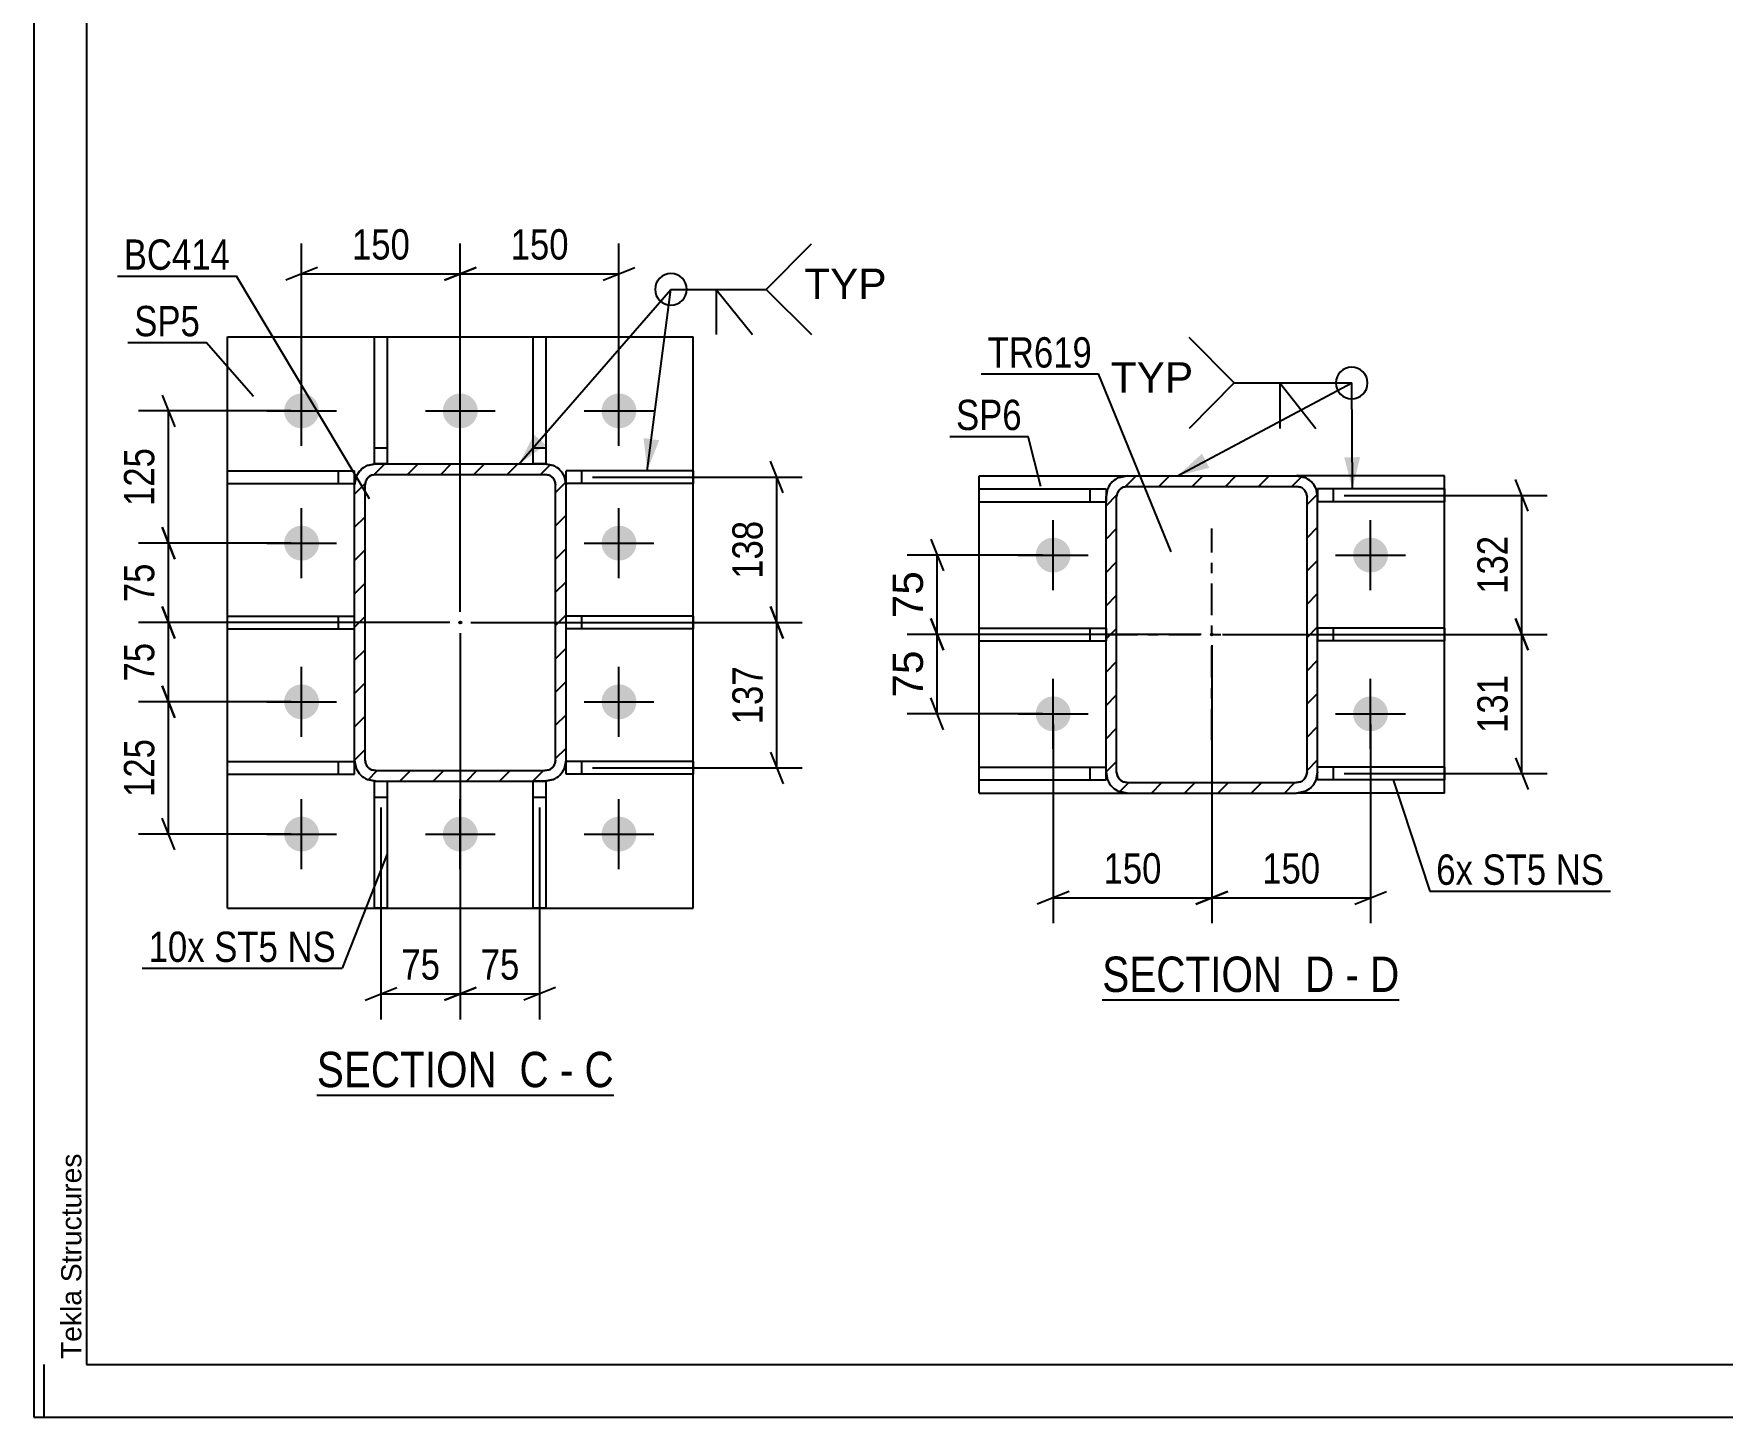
# Model space of a CAD drawing. Header units: millimetres. Extents: x -91 to 750, y -441 to 153.
# Drawn here: x -90.8 to 68.8, y -440.6 to -309.8 of the extents above; entities that cross this region are included whole.
import ezdxf

# ---------------------------------------------------------------- set-up
doc = ezdxf.new("R2010")
doc.units = ezdxf.units.MM
doc.linetypes.add('DXK_LINE_DOT2', pattern=[3.9198, 1.9599, -1.9599])
doc.linetypes.add('DXK_LINE_DOT3', pattern=[5.9187, 2.979, -0.9799, 0.9799, -0.9799])
doc.styles.add('Arial', font='ARIAL.TTF', dxfattribs={"height": 0.2})
doc.styles.add('Arial Narrow', font='ARIALN.TTF', dxfattribs={"height": 0.2})

# ---------------------------------------------------------------- blocks, each defined once
blk = doc.blocks.new('Unknown-761553909-1135')
at = {"color": 5, "linetype": 'Continuous'}
for p, q in [((-90.77, 153.39), (-90.77, -440.61)), ((-85.77, 148.39), (-85.77, -435.61)), ((-89.77, -440.61), (-89.77, -435.61)), ((-85.77, -435.61), (745.23, -435.61)), ((-90.77, -440.61), (750.23, -440.61))]:
    blk.add_line(p, q, dxfattribs=at)
at = {"color": 174, "linetype": 'Continuous', "style": 'Arial'}
blk.add_text('Tekla Structures', height=1.9102, rotation=90, dxfattribs=at).set_placement((-86.27, -435.11))
blk = doc.blocks.new('Unknown-761553909-14 - 4105')
at = {"color": 6, "linetype": 'Continuous'}
blk.add_line((-64.01, -410.16), (-35.94, -410.16), dxfattribs=at)
at = {"color": 0, "linetype": 'Continuous'}
for points in [[(-45.91, -409.41), (-45.91, -405.91), (-64.01, -405.91), (-64.01, -409.41)], [(-42.09, -409.41), (-42.09, -405.91), (-44.86, -405.91), (-44.86, -409.41)], [(-39.76, -409.41), (-39.76, -405.91), (-41.04, -405.91), (-41.04, -409.41)], [(-35.94, -409.41), (-35.94, -405.91), (-38.71, -405.91), (-38.71, -409.41)]]:
    blk.add_wipeout(points, dxfattribs=at)
at = {"color": 7, "linetype": 'Continuous', "style": 'Arial Narrow'}
for s, p in [('SECTION ', (-64.01, -409.41)), ('C', (-44.86, -409.41)), ('C', (-38.71, -409.41)), ('-', (-41.04, -409.41))]:
    blk.add_text(s, height=3.34, dxfattribs=at).set_placement(p)
blk = doc.blocks.new('Unknown-761553909-17 - 1832')
at = {"color": 6, "linetype": 'Continuous'}
blk.add_line((10.23, -401.16), (38.3, -401.16), dxfattribs=at)
at = {"color": 0, "linetype": 'Continuous'}
for points in [[(28.34, -400.41), (28.34, -396.91), (10.23, -396.91), (10.23, -400.41)], [(32.16, -400.41), (32.16, -396.91), (29.39, -396.91), (29.39, -400.41)], [(34.49, -400.41), (34.49, -396.91), (33.21, -396.91), (33.21, -400.41)], [(38.3, -400.41), (38.3, -396.91), (35.54, -396.91), (35.54, -400.41)]]:
    blk.add_wipeout(points, dxfattribs=at)
at = {"color": 7, "linetype": 'Continuous', "style": 'Arial Narrow'}
for s, p in [('SECTION ', (10.23, -400.41)), ('D', (29.39, -400.41)), ('D', (35.54, -400.41)), ('-', (33.21, -400.41))]:
    blk.add_text(s, height=3.34, dxfattribs=at).set_placement(p)
blk = doc.blocks.new('Part-761553909-4167 - 4105')
at = {"color": 2, "linetype": 'Continuous'}
for p, q in [((-72.45, -366.09), (-72.45, -364.89)), ((-72.45, -364.89), (-60.45, -364.89)), ((-72.45, -366.09), (-60.45, -366.09))]:
    blk.add_line(p, q, dxfattribs=at)
at = {"color": 7, "linetype": 'DXK_LINE_DOT2'}
for p, q in [((-61.95, -366.09), (-61.95, -364.89)), ((-60.45, -366.09), (-60.45, -364.89))]:
    blk.add_line(p, q, dxfattribs=at)
blk = doc.blocks.new('Part-761553909-4152 - 4105')
at = {"color": 2, "linetype": 'Continuous'}
for p, q in [((-58.55, -392.49), (-58.55, -380.49)), ((-58.55, -380.49), (-58.46, -380.49)), ((-57.35, -380.49), (-57.35, -392.49)), ((-57.35, -392.49), (-58.55, -392.49))]:
    blk.add_line(p, q, dxfattribs=at)
at = {"color": 7, "linetype": 'DXK_LINE_DOT2'}
for p, q in [((-58.55, -380.49), (-57.35, -380.49)), ((-57.35, -380.49), (-57.35, -380.49)), ((-57.35, -380.49), (-57.35, -380.49)), ((-58.55, -381.99), (-57.35, -381.99))]:
    blk.add_line(p, q, dxfattribs=at)
blk = doc.blocks.new('Part-761553909-4136 - 4105')
at = {"linetype": 'Continuous'}
h = blk.add_hatch(dxfattribs=at)
h.set_pattern_fill('', scale=0.7, style=0, pattern_type=0)
h.set_pattern_definition([(45, (-60.4452, -378.4891), (-1.57154, 1.57154), [])])
h.paths.add_polyline_path([(-60.45, -352.49), (-60.45, -378.49), (-60.29, -379.25), (-59.86, -379.9), (-59.21, -380.34), (-58.45, -380.49), (-42.45, -380.49), (-41.68, -380.34), (-41.03, -379.9), (-40.6, -379.25), (-40.45, -378.49), (-40.45, -352.49), (-40.6, -351.72), (-41.03, -351.07), (-41.68, -350.64), (-42.45, -350.49), (-58.45, -350.49), (-59.21, -350.64), (-59.86, -351.07), (-60.29, -351.72)])
h.paths.add_polyline_path([(-59.15, -351.78), (-58.83, -351.57), (-58.45, -351.49), (-42.45, -351.49), (-42.06, -351.57), (-41.74, -351.78), (-41.52, -352.11), (-41.45, -352.49), (-41.45, -378.49), (-41.52, -378.87), (-41.74, -379.2), (-42.06, -379.41), (-42.45, -379.49), (-58.45, -379.49), (-58.83, -379.41), (-59.15, -379.2), (-59.37, -378.87), (-59.45, -378.49), (-59.45, -352.49), (-59.37, -352.11)])
blk.add_hatch(color=30, dxfattribs=at).paths.add_polyline_path([(-50.45, -365.59, -1), (-50.45, -365.39, -1)])
at = {"color": 7, "linetype": 'DXK_LINE_DOT2'}
for p, q in [((-59.21, -350.64), (-58.45, -350.49)), ((-58.45, -350.49), (-42.45, -350.49)), ((-42.45, -350.49), (-41.68, -350.64)), ((-60.45, -352.49), (-60.29, -351.72)), ((-60.45, -378.49), (-60.45, -352.49)), ((-59.37, -352.11), (-59.45, -352.49)), ((-59.45, -378.49), (-59.45, -352.49)), ((-58.45, -351.49), (-58.83, -351.57)), ((-58.45, -351.49), (-42.45, -351.49)), ((-42.06, -351.57), (-42.45, -351.49)), ((-41.45, -352.49), (-41.52, -352.11)), ((-41.45, -378.49), (-41.45, -352.49)), ((-40.6, -351.72), (-40.45, -352.49)), ((-40.45, -378.49), (-40.45, -352.49)), ((-60.29, -379.25), (-60.45, -378.49)), ((-59.45, -378.49), (-59.37, -378.87)), ((-58.83, -379.41), (-58.45, -379.49)), ((-58.45, -379.49), (-42.45, -379.49)), ((-42.45, -379.49), (-42.06, -379.41)), ((-41.52, -378.87), (-41.45, -378.49)), ((-40.45, -378.49), (-40.6, -379.25)), ((-58.45, -380.49), (-59.21, -380.34)), ((-58.45, -380.49), (-42.45, -380.49)), ((-41.68, -380.34), (-42.45, -380.49))]:
    blk.add_line(p, q, dxfattribs=at)
at = {"color": 2, "linetype": 'Continuous'}
for p, q in [((-58.45, -350.49), (-59.21, -350.64)), ((-58.45, -350.49), (-42.45, -350.49)), ((-41.68, -350.64), (-42.45, -350.49)), ((-60.29, -351.72), (-60.45, -352.49)), ((-60.45, -378.49), (-60.45, -352.49)), ((-59.45, -352.49), (-59.37, -352.11)), ((-59.45, -378.49), (-59.45, -352.49)), ((-58.83, -351.57), (-58.45, -351.49)), ((-58.45, -351.49), (-42.45, -351.49)), ((-42.45, -351.49), (-42.06, -351.57)), ((-41.52, -352.11), (-41.45, -352.49)), ((-41.45, -378.49), (-41.45, -352.49)), ((-40.45, -352.49), (-40.6, -351.72)), ((-40.45, -378.49), (-40.45, -352.49)), ((-60.45, -378.49), (-60.29, -379.25)), ((-59.37, -378.87), (-59.45, -378.49)), ((-58.45, -379.49), (-58.83, -379.41)), ((-58.45, -379.49), (-42.45, -379.49)), ((-42.06, -379.41), (-42.45, -379.49)), ((-41.45, -378.49), (-41.52, -378.87)), ((-40.6, -379.25), (-40.45, -378.49)), ((-59.21, -380.34), (-58.45, -380.49)), ((-58.45, -380.49), (-42.45, -380.49)), ((-42.45, -380.49), (-41.68, -380.34))]:
    blk.add_line(p, q, dxfattribs=at)
at = {"color": 30, "linetype": 'DXK_LINE_DOT3'}
blk.add_line((-50.45, -365.49), (-50.45, -365.49), dxfattribs=at)
at = {"color": 30, "linetype": 'Continuous'}
blk.add_circle((-50.45, -365.49), 0.1, dxfattribs=at)
at = {"color": 7, "linetype": 'DXK_LINE_DOT2'}
for centre, radius, start, end in [((-58.45, -352.49), 2, 112.5, 157.5), ((-42.45, -352.49), 2, 22.5, 67.5), ((-58.45, -352.49), 1, 112.5, 157.5), ((-42.45, -352.49), 1, 22.5, 67.5), ((-58.45, -378.49), 2, 202.5, 247.5), ((-58.45, -378.49), 1, 202.5, 247.5), ((-42.45, -378.49), 1, 292.5, 337.5), ((-42.45, -378.49), 2, 292.5, 337.5)]:
    blk.add_arc(centre, radius, start, end, dxfattribs=at)
at = {"color": 2, "linetype": 'Continuous'}
for centre, radius, start, end in [((-58.45, -352.49), 2, 112.5, 157.5), ((-42.45, -352.49), 2, 22.5, 67.5), ((-58.45, -352.49), 1, 112.5, 157.5), ((-42.45, -352.49), 1, 22.5, 67.5), ((-58.45, -378.49), 2, 202.5, 247.5), ((-58.45, -378.49), 1, 202.5, 247.5), ((-42.45, -378.49), 1, 292.5, 337.5), ((-42.45, -378.49), 2, 292.5, 337.5)]:
    blk.add_arc(centre, radius, start, end, dxfattribs=at)
blk = doc.blocks.new('Part-761553909-4147 - 4105')
at = {"color": 2, "linetype": 'Continuous'}
for p, q in [((-43.55, -392.49), (-43.55, -380.49)), ((-42.43, -380.49), (-42.35, -380.49)), ((-42.35, -380.49), (-42.35, -392.49)), ((-42.35, -392.49), (-43.55, -392.49))]:
    blk.add_line(p, q, dxfattribs=at)
at = {"color": 7, "linetype": 'DXK_LINE_DOT2'}
for p, q in [((-43.55, -380.49), (-43.55, -380.49)), ((-43.55, -380.49), (-43.55, -380.49)), ((-42.35, -380.49), (-43.55, -380.49)), ((-43.55, -381.99), (-42.35, -381.99))]:
    blk.add_line(p, q, dxfattribs=at)
blk = doc.blocks.new('Part-761553909-4157 - 4105')
at = {"color": 2, "linetype": 'Continuous'}
for p, q in [((-43.55, -350.49), (-43.55, -338.49)), ((-43.55, -338.49), (-42.35, -338.49)), ((-42.35, -338.49), (-42.35, -350.49)), ((-42.35, -350.49), (-43.55, -350.49))]:
    blk.add_line(p, q, dxfattribs=at)
at = {"color": 7, "linetype": 'DXK_LINE_DOT2'}
blk.add_line((-43.55, -348.99), (-42.35, -348.99), dxfattribs=at)
blk = doc.blocks.new('Part-761553909-4162 - 4105')
at = {"color": 2, "linetype": 'Continuous'}
for p, q in [((-58.55, -350.49), (-58.55, -338.49)), ((-58.55, -338.49), (-57.35, -338.49)), ((-57.35, -338.49), (-57.35, -350.49)), ((-57.35, -350.49), (-58.55, -350.49))]:
    blk.add_line(p, q, dxfattribs=at)
at = {"color": 7, "linetype": 'DXK_LINE_DOT2'}
blk.add_line((-58.55, -348.99), (-57.35, -348.99), dxfattribs=at)
blk = doc.blocks.new('Part-761553909-4172 - 4105')
at = {"color": 2, "linetype": 'Continuous'}
for p, q in [((-72.45, -352.34), (-72.45, -351.14)), ((-72.45, -351.14), (-60.45, -351.14)), ((-72.45, -352.34), (-60.45, -352.34)), ((-60.45, -352.34), (-60.45, -351.14))]:
    blk.add_line(p, q, dxfattribs=at)
at = {"color": 7, "linetype": 'DXK_LINE_DOT2'}
blk.add_line((-61.95, -352.34), (-61.95, -351.14), dxfattribs=at)
blk = doc.blocks.new('Part-761553909-4177 - 4105')
at = {"color": 2, "linetype": 'Continuous'}
for p, q in [((-72.45, -379.84), (-72.45, -378.64)), ((-72.45, -378.64), (-60.45, -378.64)), ((-72.45, -379.84), (-60.45, -379.84)), ((-60.45, -379.84), (-60.45, -378.64))]:
    blk.add_line(p, q, dxfattribs=at)
at = {"color": 7, "linetype": 'DXK_LINE_DOT2'}
blk.add_line((-61.95, -379.84), (-61.95, -378.64), dxfattribs=at)
blk = doc.blocks.new('Part-761553909-4182 - 4105')
at = {"color": 2, "linetype": 'Continuous'}
for p, q in [((-28.45, -364.89), (-40.45, -364.89)), ((-28.45, -364.89), (-28.45, -366.09)), ((-28.45, -366.09), (-40.45, -366.09))]:
    blk.add_line(p, q, dxfattribs=at)
at = {"color": 7, "linetype": 'DXK_LINE_DOT2'}
for p, q in [((-40.45, -366.09), (-40.45, -364.89)), ((-38.95, -366.09), (-38.95, -364.89))]:
    blk.add_line(p, q, dxfattribs=at)
blk = doc.blocks.new('Part-761553909-4187 - 4105')
at = {"color": 2, "linetype": 'Continuous'}
for p, q in [((-28.45, -351.14), (-40.45, -351.14)), ((-40.45, -352.34), (-40.45, -351.14)), ((-28.45, -352.34), (-40.45, -352.34)), ((-28.45, -351.14), (-28.45, -352.34))]:
    blk.add_line(p, q, dxfattribs=at)
at = {"color": 7, "linetype": 'DXK_LINE_DOT2'}
blk.add_line((-38.95, -352.34), (-38.95, -351.14), dxfattribs=at)
blk = doc.blocks.new('Part-761553909-4192 - 4105')
at = {"color": 2, "linetype": 'Continuous'}
for p, q in [((-28.45, -378.64), (-40.45, -378.64)), ((-40.45, -379.84), (-40.45, -378.64)), ((-28.45, -379.84), (-40.45, -379.84)), ((-28.45, -378.64), (-28.45, -379.84))]:
    blk.add_line(p, q, dxfattribs=at)
at = {"color": 7, "linetype": 'DXK_LINE_DOT2'}
blk.add_line((-38.95, -379.84), (-38.95, -378.64), dxfattribs=at)
blk = doc.blocks.new('Part-761553909-4234 - 4105')
at = {"color": 2, "linetype": 'Continuous'}
for p, q in [((-72.45, -392.49), (-72.45, -338.49)), ((-72.45, -338.49), (-28.45, -338.49)), ((-28.45, -392.49), (-28.45, -338.49)), ((-72.45, -392.49), (-28.45, -392.49))]:
    blk.add_line(p, q, dxfattribs=at)
blk = doc.blocks.new('Bolt-761553909-4267 - 4105')
at = {"linetype": 'Continuous'}
for points in [[(-67.1, -345.49, -1), (-63.8, -345.49, -1)], [(-52.1, -345.49, -1), (-48.8, -345.49, -1)], [(-37.1, -345.49, -1), (-33.8, -345.49, -1)], [(-67.1, -357.99, -1), (-63.8, -357.99, -1)], [(-37.1, -357.99, -1), (-33.8, -357.99, -1)], [(-67.1, -372.99, -1), (-63.8, -372.99, -1)], [(-37.1, -372.99, -1), (-33.8, -372.99, -1)], [(-67.1, -385.49, -1), (-63.8, -385.49, -1)], [(-52.1, -385.49, -1), (-48.8, -385.49, -1)], [(-37.1, -385.49, -1), (-33.8, -385.49, -1)]]:
    blk.add_hatch(color=1, dxfattribs=at).paths.add_polyline_path(points)
at = {"color": 1, "linetype": 'Continuous'}
for p, q in [((-65.45, -348.79), (-65.45, -342.19)), ((-50.45, -348.79), (-50.45, -342.19)), ((-35.45, -348.79), (-35.45, -342.19)), ((-68.75, -345.49), (-62.15, -345.49)), ((-53.75, -345.49), (-47.15, -345.49)), ((-38.75, -345.49), (-32.15, -345.49)), ((-65.45, -361.29), (-65.45, -354.69)), ((-35.45, -361.29), (-35.45, -354.69)), ((-68.75, -357.99), (-62.15, -357.99)), ((-38.75, -357.99), (-32.15, -357.99)), ((-65.45, -376.29), (-65.45, -369.69)), ((-35.45, -376.29), (-35.45, -369.69)), ((-68.75, -372.99), (-62.15, -372.99)), ((-38.75, -372.99), (-32.15, -372.99)), ((-65.45, -388.79), (-65.45, -382.19)), ((-50.45, -388.79), (-50.45, -382.19)), ((-35.45, -388.79), (-35.45, -382.19)), ((-68.75, -385.49), (-62.15, -385.49)), ((-53.75, -385.49), (-47.15, -385.49)), ((-38.75, -385.49), (-32.15, -385.49))]:
    blk.add_line(p, q, dxfattribs=at)
blk = doc.blocks.new('Part-761553909-1988 - 1832')
at = {"color": 2, "linetype": 'Continuous'}
for p, q in [((-1.41, -367.22), (-1.41, -366.02)), ((-1.41, -366.02), (10.59, -366.02)), ((-1.41, -367.22), (10.59, -367.22))]:
    blk.add_line(p, q, dxfattribs=at)
at = {"color": 7, "linetype": 'DXK_LINE_DOT2'}
for p, q in [((9.09, -367.22), (9.09, -366.02)), ((10.59, -366.02), (10.59, -367.22))]:
    blk.add_line(p, q, dxfattribs=at)
blk = doc.blocks.new('Part-761553909-1972 - 1832')
at = {"linetype": 'Continuous'}
h = blk.add_hatch(dxfattribs=at)
h.set_pattern_fill('', scale=0.7, style=0, pattern_type=0)
h.set_pattern_definition([(45, (10.5883, -379.617), (-1.57154, 1.57154), [])])
h.paths.add_polyline_path([(10.59, -353.62), (10.59, -379.62), (10.74, -380.38), (11.17, -381.03), (11.82, -381.46), (12.59, -381.62), (28.59, -381.62), (29.35, -381.46), (30, -381.03), (30.44, -380.38), (30.59, -379.62), (30.59, -353.62), (30.44, -352.85), (30, -352.2), (29.35, -351.77), (28.59, -351.62), (12.59, -351.62), (11.82, -351.77), (11.17, -352.2), (10.74, -352.85)])
h.paths.add_polyline_path([(11.88, -352.91), (12.21, -352.69), (12.59, -352.62), (28.59, -352.62), (28.97, -352.69), (29.3, -352.91), (29.51, -353.23), (29.59, -353.62), (29.59, -379.62), (29.51, -380), (29.3, -380.32), (28.97, -380.54), (28.59, -380.62), (12.59, -380.62), (12.21, -380.54), (11.88, -380.32), (11.66, -380), (11.59, -379.62), (11.59, -353.62), (11.66, -353.23)])
blk.add_hatch(color=30, dxfattribs=at).paths.add_polyline_path([(20.59, -366.72, -1), (20.59, -366.52, -1)])
at = {"color": 7, "linetype": 'DXK_LINE_DOT2'}
for p, q in [((11.82, -351.77), (12.59, -351.62)), ((12.59, -352.62), (12.21, -352.69)), ((12.59, -351.62), (28.59, -351.62)), ((12.59, -352.62), (28.59, -352.62)), ((28.59, -351.62), (29.35, -351.77)), ((28.97, -352.69), (28.59, -352.62)), ((10.59, -353.62), (10.74, -352.85)), ((10.59, -379.62), (10.59, -353.62)), ((11.66, -353.23), (11.59, -353.62)), ((11.59, -379.62), (11.59, -353.62)), ((29.59, -353.62), (29.51, -353.23)), ((29.59, -379.62), (29.59, -353.62)), ((30.44, -352.85), (30.59, -353.62)), ((30.59, -379.62), (30.59, -353.62)), ((10.74, -380.38), (10.59, -379.62)), ((11.59, -379.62), (11.66, -380)), ((29.51, -380), (29.59, -379.62)), ((30.59, -379.62), (30.44, -380.38)), ((12.21, -380.54), (12.59, -380.62)), ((12.59, -380.62), (28.59, -380.62)), ((28.59, -380.62), (28.97, -380.54)), ((12.59, -381.62), (11.82, -381.46)), ((12.59, -381.62), (28.59, -381.62)), ((29.35, -381.46), (28.59, -381.62))]:
    blk.add_line(p, q, dxfattribs=at)
at = {"color": 2, "linetype": 'Continuous'}
for p, q in [((12.59, -351.62), (11.82, -351.77)), ((12.21, -352.69), (12.59, -352.62)), ((12.59, -351.62), (28.59, -351.62)), ((12.59, -352.62), (28.59, -352.62)), ((29.35, -351.77), (28.59, -351.62)), ((28.59, -352.62), (28.97, -352.69)), ((10.74, -352.85), (10.59, -353.62)), ((10.59, -379.62), (10.59, -353.62)), ((11.59, -353.62), (11.66, -353.23)), ((11.59, -379.62), (11.59, -353.62)), ((29.51, -353.23), (29.59, -353.62)), ((29.59, -379.62), (29.59, -353.62)), ((30.59, -353.62), (30.44, -352.85)), ((30.59, -379.62), (30.59, -353.62)), ((10.59, -379.62), (10.74, -380.38)), ((11.66, -380), (11.59, -379.62)), ((29.59, -379.62), (29.51, -380)), ((30.44, -380.38), (30.59, -379.62)), ((12.59, -380.62), (12.21, -380.54)), ((12.59, -380.62), (28.59, -380.62)), ((28.97, -380.54), (28.59, -380.62)), ((11.82, -381.46), (12.59, -381.62)), ((12.59, -381.62), (28.59, -381.62)), ((28.59, -381.62), (29.35, -381.46))]:
    blk.add_line(p, q, dxfattribs=at)
at = {"color": 7, "linetype": 'DXK_LINE_DOT3'}
for p, q in [((20.59, -376.62), (20.59, -356.62)), ((10.59, -366.62), (30.59, -366.62))]:
    blk.add_line(p, q, dxfattribs=at)
at = {"color": 30, "linetype": 'DXK_LINE_DOT3'}
blk.add_line((20.59, -366.62), (20.59, -366.62), dxfattribs=at)
at = {"color": 30, "linetype": 'Continuous'}
blk.add_circle((20.59, -366.62), 0.1, dxfattribs=at)
at = {"color": 7, "linetype": 'DXK_LINE_DOT2'}
for centre, radius, start, end in [((12.59, -353.62), 2, 112.5, 157.5), ((12.59, -353.62), 1, 112.5, 157.5), ((28.59, -353.62), 1, 22.5, 67.5), ((28.59, -353.62), 2, 22.5, 67.5), ((12.59, -379.62), 2, 202.5, 247.5), ((12.59, -379.62), 1, 202.5, 247.5), ((28.59, -379.62), 1, 292.5, 337.5), ((28.59, -379.62), 2, 292.5, 337.5)]:
    blk.add_arc(centre, radius, start, end, dxfattribs=at)
at = {"color": 2, "linetype": 'Continuous'}
for centre, radius, start, end in [((12.59, -353.62), 2, 112.5, 157.5), ((12.59, -353.62), 1, 112.5, 157.5), ((28.59, -353.62), 1, 22.5, 67.5), ((28.59, -353.62), 2, 22.5, 67.5), ((12.59, -379.62), 2, 202.5, 247.5), ((12.59, -379.62), 1, 202.5, 247.5), ((28.59, -379.62), 1, 292.5, 337.5), ((28.59, -379.62), 2, 292.5, 337.5)]:
    blk.add_arc(centre, radius, start, end, dxfattribs=at)
blk = doc.blocks.new('Part-761553909-1906 - 1832')
at = {"color": 2, "linetype": 'Continuous'}
for p, q in [((-1.41, -381.62), (-1.41, -351.62)), ((-1.41, -351.62), (12.59, -351.62)), ((42.59, -351.62), (28.59, -351.62)), ((42.59, -381.62), (42.59, -351.62)), ((-1.41, -381.62), (12.59, -381.62)), ((42.59, -381.62), (28.59, -381.62))]:
    blk.add_line(p, q, dxfattribs=at)
at = {"color": 7, "linetype": 'DXK_LINE_DOT2'}
for p, q in [((12.59, -351.62), (28.59, -351.62)), ((12.59, -381.62), (28.59, -381.62))]:
    blk.add_line(p, q, dxfattribs=at)
blk = doc.blocks.new('Bolt-761553909-1947 - 1832')
at = {"linetype": 'Continuous'}
for points in [[(3.94, -359.12, -1), (7.24, -359.12, -1)], [(33.94, -359.12, -1), (37.24, -359.12, -1)], [(3.94, -374.12, -1), (7.24, -374.12, -1)], [(33.94, -374.12, -1), (37.24, -374.12, -1)]]:
    blk.add_hatch(color=1, dxfattribs=at).paths.add_polyline_path(points)
at = {"color": 1, "linetype": 'Continuous'}
for p, q in [((5.59, -362.42), (5.59, -355.82)), ((35.59, -362.42), (35.59, -355.82)), ((2.29, -359.12), (8.89, -359.12)), ((32.29, -359.12), (38.89, -359.12)), ((5.59, -377.42), (5.59, -370.82)), ((35.59, -377.42), (35.59, -370.82)), ((2.29, -374.12), (8.89, -374.12)), ((32.29, -374.12), (38.89, -374.12))]:
    blk.add_line(p, q, dxfattribs=at)
blk = doc.blocks.new('Part-761553909-1993 - 1832')
at = {"color": 2, "linetype": 'Continuous'}
for p, q in [((-1.41, -354.07), (-1.41, -352.87)), ((-1.41, -352.87), (10.59, -352.87)), ((-1.41, -354.07), (10.59, -354.07)), ((10.59, -352.87), (10.59, -353.62))]:
    blk.add_line(p, q, dxfattribs=at)
at = {"color": 7, "linetype": 'DXK_LINE_DOT2'}
for p, q in [((9.09, -354.07), (9.09, -352.87)), ((10.59, -353.62), (10.59, -354.07))]:
    blk.add_line(p, q, dxfattribs=at)
blk = doc.blocks.new('Part-761553909-1998 - 1832')
at = {"color": 2, "linetype": 'Continuous'}
for p, q in [((-1.41, -380.37), (-1.41, -379.17)), ((-1.41, -379.17), (10.59, -379.17)), ((10.59, -380.37), (10.59, -379.62)), ((-1.41, -380.37), (10.59, -380.37))]:
    blk.add_line(p, q, dxfattribs=at)
at = {"color": 7, "linetype": 'DXK_LINE_DOT2'}
for p, q in [((9.09, -380.37), (9.09, -379.17)), ((10.59, -379.62), (10.59, -379.17))]:
    blk.add_line(p, q, dxfattribs=at)
blk = doc.blocks.new('Part-761553909-2003 - 1832')
at = {"color": 2, "linetype": 'Continuous'}
for p, q in [((42.59, -366.02), (30.59, -366.02)), ((42.59, -366.02), (42.59, -367.22)), ((42.59, -367.22), (30.59, -367.22))]:
    blk.add_line(p, q, dxfattribs=at)
at = {"color": 7, "linetype": 'DXK_LINE_DOT2'}
for p, q in [((30.59, -366.02), (30.59, -367.22)), ((32.09, -367.22), (32.09, -366.02))]:
    blk.add_line(p, q, dxfattribs=at)
blk = doc.blocks.new('Part-761553909-2008 - 1832')
at = {"color": 2, "linetype": 'Continuous'}
for p, q in [((42.59, -352.87), (30.59, -352.87)), ((30.59, -352.87), (30.59, -353.62)), ((42.59, -354.07), (30.59, -354.07)), ((42.59, -352.87), (42.59, -354.07))]:
    blk.add_line(p, q, dxfattribs=at)
at = {"color": 7, "linetype": 'DXK_LINE_DOT2'}
for p, q in [((30.59, -353.62), (30.59, -354.07)), ((32.09, -354.07), (32.09, -352.87))]:
    blk.add_line(p, q, dxfattribs=at)
blk = doc.blocks.new('Part-761553909-2013 - 1832')
at = {"color": 2, "linetype": 'Continuous'}
for p, q in [((42.59, -379.17), (30.59, -379.17)), ((30.59, -380.37), (30.59, -379.62)), ((42.59, -379.17), (42.59, -380.37)), ((42.59, -380.37), (30.59, -380.37))]:
    blk.add_line(p, q, dxfattribs=at)
at = {"color": 7, "linetype": 'DXK_LINE_DOT2'}
for p, q in [((30.59, -379.62), (30.59, -379.17)), ((32.09, -380.37), (32.09, -379.17))]:
    blk.add_line(p, q, dxfattribs=at)
blk = doc.blocks.new('StraightDimension-761553909-4285 - 4105')
at = {"color": 7, "linetype": 'Continuous'}
for p, q in [((-19.92, -366.99), (-21.12, -363.99)), ((-49.45, -365.49), (-18.12, -365.49)), ((-20.52, -379.24), (-20.52, -365.49)), ((-21.12, -377.74), (-19.92, -380.74)), ((-37.95, -379.24), (-18.12, -379.24))]:
    blk.add_line(p, q, dxfattribs=at)
at = {"color": 0}
blk.add_wipeout([(-21.27, -369.02), (-25.47, -369.02), (-25.47, -375.71), (-21.27, -375.71)], dxfattribs=at)
at = {"color": 3, "style": 'Arial Narrow'}
blk.add_text('137', height=2.863, rotation=90.0002, dxfattribs=at).set_placement((-21.87, -375.11))
blk = doc.blocks.new('StraightDimension-761553909-4331 - 4105')
at = {"color": 7, "linetype": 'Continuous'}
for p, q in [((-78.63, -371.49), (-77.43, -374.49)), ((-66.45, -372.99), (-80.88, -372.99)), ((-78.03, -385.49), (-78.03, -372.99)), ((-77.43, -386.99), (-78.63, -383.99)), ((-66.45, -385.49), (-80.88, -385.49))]:
    blk.add_line(p, q, dxfattribs=at)
at = {"color": 0}
blk.add_wipeout([(-78.78, -375.9), (-82.98, -375.9), (-82.98, -382.58), (-78.78, -382.58)], dxfattribs=at)
at = {"color": 3, "style": 'Arial Narrow'}
blk.add_text('125', height=2.863, rotation=90.0002, dxfattribs=at).set_placement((-79.38, -381.98))
blk = doc.blocks.new('StraightDimension-761553909-4296 - 4105')
at = {"color": 7, "linetype": 'Continuous'}
for p, q in [((-19.92, -353.24), (-21.12, -350.24)), ((-37.95, -351.74), (-18.12, -351.74)), ((-20.52, -365.49), (-20.52, -351.74)), ((-21.12, -363.99), (-19.92, -366.99)), ((-49.45, -365.49), (-18.12, -365.49))]:
    blk.add_line(p, q, dxfattribs=at)
at = {"color": 0}
blk.add_wipeout([(-21.27, -355.27), (-25.47, -355.27), (-25.47, -361.96), (-21.27, -361.96)], dxfattribs=at)
at = {"color": 3, "style": 'Arial Narrow'}
blk.add_text('138', height=2.863, rotation=90.0002, dxfattribs=at).set_placement((-21.87, -361.36))
blk = doc.blocks.new('StraightDimension-761553909-4308 - 4105')
at = {"color": 7, "linetype": 'Continuous'}
for p, q in [((-50.45, -366.49), (-50.45, -403)), ((-42.95, -382.99), (-42.95, -403)), ((-51.95, -401.2), (-48.95, -400)), ((-41.45, -400), (-44.45, -401.2)), ((-50.45, -400.6), (-42.95, -400.6))]:
    blk.add_line(p, q, dxfattribs=at)
at = {"color": 0}
blk.add_wipeout([(-44.27, -399.85), (-44.27, -395.65), (-49.12, -395.65), (-49.12, -399.85)], dxfattribs=at)
at = {"color": 3, "style": 'Arial Narrow'}
blk.add_text('75', height=2.863, dxfattribs=at).set_placement((-48.52, -399.25))
blk = doc.blocks.new('StraightDimension-761553909-4319 - 4105')
at = {"color": 7, "linetype": 'Continuous'}
for p, q in [((-50.45, -366.49), (-50.45, -403)), ((-57.95, -382.99), (-57.95, -403)), ((-59.45, -401.2), (-56.45, -400)), ((-48.95, -400), (-51.95, -401.2)), ((-57.95, -400.6), (-50.45, -400.6))]:
    blk.add_line(p, q, dxfattribs=at)
at = {"color": 0}
blk.add_wipeout([(-51.77, -399.85), (-51.77, -395.65), (-56.62, -395.65), (-56.62, -399.85)], dxfattribs=at)
at = {"color": 3, "style": 'Arial Narrow'}
blk.add_text('75', height=2.863, dxfattribs=at).set_placement((-56.02, -399.25))
blk = doc.blocks.new('StraightDimension-761553909-4332 - 4105')
at = {"color": 7, "linetype": 'Continuous'}
for p, q in [((-78.63, -363.99), (-77.43, -366.99)), ((-51.45, -365.49), (-80.88, -365.49)), ((-78.03, -372.99), (-78.03, -365.49)), ((-77.43, -374.49), (-78.63, -371.49)), ((-66.45, -372.99), (-80.88, -372.99))]:
    blk.add_line(p, q, dxfattribs=at)
at = {"color": 0}
blk.add_wipeout([(-78.78, -366.81), (-82.98, -366.81), (-82.98, -371.67), (-78.78, -371.67)], dxfattribs=at)
at = {"color": 3, "style": 'Arial Narrow'}
blk.add_text('75', height=2.863, rotation=90.0002, dxfattribs=at).set_placement((-79.38, -371.07))
blk = doc.blocks.new('StraightDimension-761553909-4343 - 4105')
at = {"color": 7, "linetype": 'Continuous'}
for p, q in [((-78.63, -356.49), (-77.43, -359.49)), ((-66.45, -357.99), (-80.88, -357.99)), ((-78.03, -365.49), (-78.03, -357.99)), ((-77.43, -366.99), (-78.63, -363.99)), ((-51.45, -365.49), (-80.88, -365.49))]:
    blk.add_line(p, q, dxfattribs=at)
at = {"color": 0}
blk.add_wipeout([(-78.78, -359.31), (-82.98, -359.31), (-82.98, -364.17), (-78.78, -364.17)], dxfattribs=at)
at = {"color": 3, "style": 'Arial Narrow'}
blk.add_text('75', height=2.863, rotation=90.0002, dxfattribs=at).set_placement((-79.38, -363.57))
blk = doc.blocks.new('StraightDimension-761553909-4354 - 4105')
at = {"color": 7, "linetype": 'Continuous'}
for p, q in [((-78.63, -343.99), (-77.43, -346.99)), ((-66.45, -345.49), (-80.88, -345.49)), ((-78.03, -357.99), (-78.03, -345.49)), ((-77.43, -359.49), (-78.63, -356.49)), ((-66.45, -357.99), (-80.88, -357.99))]:
    blk.add_line(p, q, dxfattribs=at)
at = {"color": 0}
blk.add_wipeout([(-78.78, -348.4), (-82.98, -348.4), (-82.98, -355.08), (-78.78, -355.08)], dxfattribs=at)
at = {"color": 3, "style": 'Arial Narrow'}
blk.add_text('125', height=2.863, rotation=90.0002, dxfattribs=at).set_placement((-79.38, -354.48))
blk = doc.blocks.new('StraightDimension-761553909-4356 - 4105')
at = {"color": 7, "linetype": 'Continuous'}
for p, q in [((-50.45, -364.49), (-50.45, -329.68)), ((-35.45, -344.49), (-35.45, -329.68)), ((-48.95, -331.93), (-51.95, -333.13)), ((-36.95, -333.13), (-33.95, -331.93)), ((-50.45, -332.53), (-35.45, -332.53))]:
    blk.add_line(p, q, dxfattribs=at)
at = {"color": 0}
blk.add_wipeout([(-39.6, -331.78), (-39.6, -327.58), (-46.29, -327.58), (-46.29, -331.78)], dxfattribs=at)
at = {"color": 3, "style": 'Arial Narrow'}
blk.add_text('150', height=2.863, dxfattribs=at).set_placement((-45.69, -331.18))
blk = doc.blocks.new('StraightDimension-761553909-4367 - 4105')
at = {"color": 7, "linetype": 'Continuous'}
for p, q in [((-65.45, -344.49), (-65.45, -329.68)), ((-50.45, -364.49), (-50.45, -329.68)), ((-63.95, -331.93), (-66.95, -333.13)), ((-51.95, -333.13), (-48.95, -331.93)), ((-65.45, -332.53), (-50.45, -332.53))]:
    blk.add_line(p, q, dxfattribs=at)
at = {"color": 0}
blk.add_wipeout([(-54.6, -331.78), (-54.6, -327.58), (-61.29, -327.58), (-61.29, -331.78)], dxfattribs=at)
at = {"color": 3, "style": 'Arial Narrow'}
blk.add_text('150', height=2.863, dxfattribs=at).set_placement((-60.69, -331.18))
blk = doc.blocks.new('StraightDimension-761553909-10417 - 1832')
at = {"color": 7, "linetype": 'Continuous'}
for p, q in [((20.59, -367.62), (20.59, -393.91)), ((35.59, -375.12), (35.59, -393.91)), ((22.09, -390.91), (19.09, -392.11)), ((34.09, -392.11), (37.09, -390.91)), ((20.59, -391.51), (35.59, -391.51))]:
    blk.add_line(p, q, dxfattribs=at)
at = {"color": 0}
blk.add_wipeout([(31.43, -390.76), (31.43, -386.56), (24.75, -386.56), (24.75, -390.76)], dxfattribs=at)
at = {"color": 3, "style": 'Arial Narrow'}
blk.add_text('150', height=2.863, dxfattribs=at).set_placement((25.35, -390.16))
blk = doc.blocks.new('StraightDimension-761553909-2026 - 1832')
at = {"color": 7, "linetype": 'Continuous'}
for p, q in [((50.5, -368.12), (49.3, -365.12)), ((21.59, -366.62), (52.3, -366.62)), ((49.9, -379.77), (49.9, -366.62)), ((33.09, -379.77), (52.3, -379.77)), ((49.3, -378.27), (50.5, -381.27))]:
    blk.add_line(p, q, dxfattribs=at)
at = {"color": 0}
blk.add_wipeout([(49.15, -369.85), (44.95, -369.85), (44.95, -376.53), (49.15, -376.53)], dxfattribs=at)
at = {"color": 3, "style": 'Arial Narrow'}
blk.add_text('131', height=2.863, rotation=90.0002, dxfattribs=at).set_placement((48.55, -375.93))
blk = doc.blocks.new('StraightDimension-761553909-2040 - 1832')
at = {"color": 7, "linetype": 'Continuous'}
for p, q in [((50.5, -354.97), (49.3, -351.97)), ((33.09, -353.47), (52.3, -353.47)), ((49.9, -366.62), (49.9, -353.47)), ((49.3, -365.12), (50.5, -368.12)), ((21.59, -366.62), (52.3, -366.62))]:
    blk.add_line(p, q, dxfattribs=at)
at = {"color": 0}
blk.add_wipeout([(49.15, -356.7), (44.95, -356.7), (44.95, -363.38), (49.15, -363.38)], dxfattribs=at)
at = {"color": 3, "style": 'Arial Narrow'}
blk.add_text('132', height=2.863, rotation=90.0002, dxfattribs=at).set_placement((48.55, -362.78))
blk = doc.blocks.new('StraightDimension-761553909-12227 - 1832')
at = {"color": 7, "linetype": 'Continuous'}
for p, q in [((-5.97, -365.12), (-4.77, -368.12)), ((19.59, -366.62), (-8.22, -366.62)), ((-5.37, -374.12), (-5.37, -366.62)), ((-4.77, -375.62), (-5.97, -372.62)), ((4.59, -374.12), (-8.22, -374.12))]:
    blk.add_line(p, q, dxfattribs=at)
at = {"color": 0}
blk.add_wipeout([(-6.12, -367.54), (-10.32, -367.54), (-10.32, -373.19), (-6.12, -373.19)], dxfattribs=at)
at = {"color": 3, "style": 'Arial'}
blk.add_text('75', height=2.865, rotation=90.0002, dxfattribs=at).set_placement((-6.72, -372.59))
blk = doc.blocks.new('StraightDimension-761553909-10418 - 1832')
at = {"color": 7, "linetype": 'Continuous'}
for p, q in [((20.59, -367.62), (20.59, -393.91)), ((5.59, -375.12), (5.59, -393.91)), ((7.09, -390.91), (4.09, -392.11)), ((19.09, -392.11), (22.09, -390.91)), ((5.59, -391.51), (20.59, -391.51))]:
    blk.add_line(p, q, dxfattribs=at)
at = {"color": 0}
blk.add_wipeout([(16.43, -390.76), (16.43, -386.56), (9.75, -386.56), (9.75, -390.76)], dxfattribs=at)
at = {"color": 3, "style": 'Arial Narrow'}
blk.add_text('150', height=2.863, dxfattribs=at).set_placement((10.35, -390.16))
blk = doc.blocks.new('StraightDimension-761553909-12226 - 1832')
at = {"color": 7, "linetype": 'Continuous'}
for p, q in [((-5.97, -357.62), (-4.77, -360.62)), ((4.59, -359.12), (-8.22, -359.12)), ((-5.37, -366.62), (-5.37, -359.12)), ((-4.77, -368.12), (-5.97, -365.12)), ((19.59, -366.62), (-8.22, -366.62))]:
    blk.add_line(p, q, dxfattribs=at)
at = {"color": 0}
blk.add_wipeout([(-6.12, -360.04), (-10.32, -360.04), (-10.32, -365.69), (-6.12, -365.69)], dxfattribs=at)
at = {"color": 3, "style": 'Arial'}
blk.add_text('75', height=2.865, rotation=90.0002, dxfattribs=at).set_placement((-6.72, -365.09))
blk = doc.blocks.new('Mark-761553909-4132 - 4105')
at = {"color": 0}
blk.add_wipeout([(-72.21, -332.15), (-72.21, -329.15), (-82.26, -329.15), (-82.26, -332.15)], dxfattribs=at)
blk.add_wipeout([(-72.21, -332.15), (-72.21, -329.15), (-82.26, -329.15), (-82.26, -332.15)], dxfattribs=at)
at = {"color": 30, "linetype": 'Continuous'}
for p in [(-82.86, -332.75), (-59.02, -353.79)]:
    blk.add_line(p, (-71.61, -332.75), dxfattribs=at)
at = {"color": 3, "style": 'Arial Narrow'}
blk.add_text('BC414', height=2.863, dxfattribs=at).set_placement((-82.26, -332.15))
blk = doc.blocks.new('Mark-761553909-4230 - 4105')
at = {"color": 0}
blk.add_wipeout([(-75.06, -338.43), (-75.06, -335.43), (-81.27, -335.43), (-81.27, -338.43)], dxfattribs=at)
blk.add_wipeout([(-75.06, -338.43), (-75.06, -335.43), (-81.27, -335.43), (-81.27, -338.43)], dxfattribs=at)
at = {"color": 30, "linetype": 'Continuous'}
for p in [(-81.87, -339.03), (-69.99, -344.12)]:
    blk.add_line(p, (-74.46, -339.03), dxfattribs=at)
at = {"color": 3, "style": 'Arial Narrow'}
blk.add_text('SP5', height=2.863, dxfattribs=at).set_placement((-81.27, -338.43))
blk = doc.blocks.new('MarkSet-761553909-4400 - 4105')
at = {"color": 0}
for points in [[(-74.61, -397.57), (-74.61, -394.57), (-79.91, -394.57), (-79.91, -397.57)], [(-67.68, -397.57), (-67.68, -394.57), (-73.71, -394.57), (-73.71, -397.57)], [(-62.22, -397.57), (-62.22, -394.57), (-66.78, -394.57), (-66.78, -397.57)]]:
    blk.add_wipeout(points, dxfattribs=at)
for points in [[(-74.61, -397.57), (-74.61, -394.57), (-79.91, -394.57), (-79.91, -397.57)], [(-67.68, -397.57), (-67.68, -394.57), (-73.71, -394.57), (-73.71, -397.57)], [(-62.22, -397.57), (-62.22, -394.57), (-66.78, -394.57), (-66.78, -397.57)]]:
    blk.add_wipeout(points, dxfattribs=at)
at = {"color": 30, "linetype": 'Continuous'}
for p in [(-57.35, -387.34), (-80.51, -398.17)]:
    blk.add_line(p, (-61.62, -398.17), dxfattribs=at)
at = {"color": 3, "style": 'Arial Narrow'}
for s, p in [('10x', (-79.91, -397.57)), ('ST5', (-73.71, -397.57)), ('NS', (-66.78, -397.57))]:
    blk.add_text(s, height=2.863, dxfattribs=at).set_placement(p)
blk = doc.blocks.new('WeldMark-761553909-12112 - 4105')
at = {"linetype": 'Continuous'}
for points in [[(-42.36, -348.72), (-44.89, -350.49), (-43.49, -347.73)], [(-31.65, -348.26), (-32.78, -351.14), (-33.13, -348.06)]]:
    blk.add_hatch(color=30, dxfattribs=at).paths.add_polyline_path(points)
at = {"color": 30, "linetype": 'Continuous'}
for p, q in [((-44.89, -350.49), (-30.54, -334)), ((-32.78, -351.14), (-30.54, -334)), ((-30.54, -334), (-21.54, -334))]:
    blk.add_line(p, q, dxfattribs=at)
at = {"color": 3, "linetype": 'Continuous'}
for q in [(-22.83, -338.28), (-26.25, -338.28)]:
    blk.add_line((-26.25, -334), q, dxfattribs=at)
for start, end in [(90, 270), (270, 90)]:
    blk.add_arc((-30.54, -334), 1.5, start, end, dxfattribs=at)
at = {"color": 0, "linetype": 'Continuous'}
blk.add_wipeout([(-10.17, -334.9), (-10.17, -331.9), (-17.94, -331.9), (-17.94, -334.9)], dxfattribs=at)
blk.add_wipeout([(-10.17, -334.9), (-10.17, -331.9), (-17.94, -331.9), (-17.94, -334.9)], dxfattribs=at)
at = {"color": 3, "linetype": 'Continuous'}
for q in [(-17.25, -329.71), (-17.25, -338.28)]:
    blk.add_line((-21.54, -334), q, dxfattribs=at)
at = {"color": 3, "linetype": 'Continuous', "style": 'Arial'}
blk.add_text('TYP', height=2.865, dxfattribs=at).set_placement((-17.94, -334.9))
blk = doc.blocks.new('Mark-761553909-1902 - 1832')
at = {"color": 0}
blk.add_wipeout([(2.62, -347.3), (2.62, -344.3), (-3.59, -344.3), (-3.59, -347.3)], dxfattribs=at)
blk.add_wipeout([(2.62, -347.3), (2.62, -344.3), (-3.59, -344.3), (-3.59, -347.3)], dxfattribs=at)
at = {"color": 30, "linetype": 'Continuous'}
for p in [(-4.19, -347.9), (4.41, -352.63)]:
    blk.add_line(p, (3.22, -347.9), dxfattribs=at)
at = {"color": 3, "style": 'Arial Narrow'}
blk.add_text('SP6', height=2.863, dxfattribs=at).set_placement((-3.59, -347.3))
blk = doc.blocks.new('Mark-761553909-1968 - 1832')
at = {"color": 0}
blk.add_wipeout([(9.27, -341.39), (9.27, -338.39), (-0.6, -338.39), (-0.6, -341.39)], dxfattribs=at)
blk.add_wipeout([(9.27, -341.39), (9.27, -338.39), (-0.6, -338.39), (-0.6, -341.39)], dxfattribs=at)
at = {"color": 30, "linetype": 'Continuous'}
for p in [(-1.2, -341.99), (16.75, -358.81)]:
    blk.add_line(p, (9.87, -341.99), dxfattribs=at)
at = {"color": 3, "style": 'Arial Narrow'}
blk.add_text('TR619', height=2.863, dxfattribs=at).set_placement((-0.6, -341.39))
blk = doc.blocks.new('WeldMark-761553909-2137 - 1832')
at = {"linetype": 'Continuous'}
for points in [[(20.35, -350.87), (17.35, -351.62), (19.65, -349.54)], [(34.6, -349.86), (33.87, -352.87), (33.1, -349.87)]]:
    blk.add_hatch(color=30, dxfattribs=at).paths.add_polyline_path(points)
at = {"color": 30, "linetype": 'Continuous'}
for p in [(22.71, -342.85), (33.87, -352.87)]:
    blk.add_line(p, (33.81, -342.85), dxfattribs=at)
at = {"color": 3, "linetype": 'Continuous'}
for q in [(30.43, -347.14), (27, -347.14)]:
    blk.add_line((27, -342.85), q, dxfattribs=at)
for start, end in [(90, 270), (270, 90)]:
    blk.add_arc((33.81, -342.85), 1.5, start, end, dxfattribs=at)
at = {"color": 0, "linetype": 'Continuous'}
blk.add_wipeout([(18.81, -343.75), (18.81, -340.75), (11.04, -340.75), (11.04, -343.75)], dxfattribs=at)
blk.add_wipeout([(18.81, -343.75), (18.81, -340.75), (11.04, -340.75), (11.04, -343.75)], dxfattribs=at)
at = {"color": 3, "linetype": 'Continuous'}
for q in [(18.43, -338.56), (18.43, -347.14)]:
    blk.add_line((22.71, -342.85), q, dxfattribs=at)
at = {"color": 30, "linetype": 'Continuous'}
blk.add_line((17.35, -351.62), (33.81, -342.85), dxfattribs=at)
at = {"color": 3, "linetype": 'Continuous', "style": 'Arial'}
blk.add_text('TYP', height=2.865, dxfattribs=at).set_placement((11.04, -343.75))
blk = doc.blocks.new('MarkSet-761553909-2197 - 1832')
at = {"color": 0}
for points in [[(45.27, -390.28), (45.27, -387.28), (41.8, -387.28), (41.8, -390.28)], [(52.2, -390.28), (52.2, -387.28), (46.17, -387.28), (46.17, -390.28)], [(57.66, -390.28), (57.66, -387.28), (53.1, -387.28), (53.1, -390.28)]]:
    blk.add_wipeout(points, dxfattribs=at)
for points in [[(45.27, -390.28), (45.27, -387.28), (41.8, -387.28), (41.8, -390.28)], [(52.2, -390.28), (52.2, -387.28), (46.17, -387.28), (46.17, -390.28)], [(57.66, -390.28), (57.66, -387.28), (53.1, -387.28), (53.1, -390.28)]]:
    blk.add_wipeout(points, dxfattribs=at)
at = {"color": 30, "linetype": 'Continuous'}
for p, q in [((37.72, -380.37), (41.2, -390.88)), ((41.2, -390.88), (58.26, -390.88))]:
    blk.add_line(p, q, dxfattribs=at)
at = {"color": 3, "style": 'Arial Narrow'}
for s, p in [('6x', (41.8, -390.28)), ('ST5', (46.17, -390.28)), ('NS', (53.1, -390.28))]:
    blk.add_text(s, height=2.863, dxfattribs=at).set_placement(p)

msp = doc.modelspace()

# ---------------------------------------------------------------- block references
for name in ['Unknown-761553909-1135', 'Part-761553909-4234 - 4105', 'Part-761553909-4162 - 4105', 'Part-761553909-4157 - 4105', 'Bolt-761553909-4267 - 4105', 'Part-761553909-4136 - 4105', 'Part-761553909-4172 - 4105', 'Part-761553909-4187 - 4105', 'Part-761553909-1906 - 1832', 'Part-761553909-1972 - 1832', 'Part-761553909-1993 - 1832', 'Part-761553909-2008 - 1832', 'Bolt-761553909-1947 - 1832', 'Part-761553909-4167 - 4105', 'Part-761553909-4182 - 4105', 'Part-761553909-1988 - 1832', 'Part-761553909-2003 - 1832', 'Part-761553909-4177 - 4105', 'Part-761553909-4192 - 4105', 'Part-761553909-1998 - 1832', 'Part-761553909-2013 - 1832', 'Part-761553909-4152 - 4105', 'Part-761553909-4147 - 4105']:
    msp.add_blockref(name, (0, 0))

# ---------------------------------------------------------------- next in the draw order: block references
for name in ['Mark-761553909-1902 - 1832', 'StraightDimension-761553909-4285 - 4105', 'StraightDimension-761553909-10417 - 1832', 'StraightDimension-761553909-4331 - 4105', 'Unknown-761553909-17 - 1832', 'Unknown-761553909-14 - 4105']:
    msp.add_blockref(name, (0, 0))

# ---------------------------------------------------------------- next in the draw order: block references
for name in ['StraightDimension-761553909-4296 - 4105', 'StraightDimension-761553909-12227 - 1832', 'StraightDimension-761553909-2026 - 1832']:
    msp.add_blockref(name, (0, 0))

# ---------------------------------------------------------------- next in the draw order: block references
for name in ['StraightDimension-761553909-2040 - 1832', 'StraightDimension-761553909-4308 - 4105', 'MarkSet-761553909-2197 - 1832']:
    msp.add_blockref(name, (0, 0))

# ---------------------------------------------------------------- next in the draw order: block references
for name in ['StraightDimension-761553909-4319 - 4105', 'StraightDimension-761553909-10418 - 1832']:
    msp.add_blockref(name, (0, 0))

# ---------------------------------------------------------------- next in the draw order: block references
for name in ['StraightDimension-761553909-12226 - 1832', 'StraightDimension-761553909-4332 - 4105', 'MarkSet-761553909-4400 - 4105']:
    msp.add_blockref(name, (0, 0))

# ---------------------------------------------------------------- next in the draw order: block references
for name in ['Mark-761553909-1968 - 1832', 'StraightDimension-761553909-4343 - 4105']:
    msp.add_blockref(name, (0, 0))

# ---------------------------------------------------------------- next in the draw order: block references
for name in ['StraightDimension-761553909-4356 - 4105', 'WeldMark-761553909-2137 - 1832', 'StraightDimension-761553909-4354 - 4105']:
    msp.add_blockref(name, (0, 0))

# ---------------------------------------------------------------- next in the draw order: block references
for name in ['StraightDimension-761553909-4367 - 4105', 'WeldMark-761553909-12112 - 4105']:
    msp.add_blockref(name, (0, 0))

# ---------------------------------------------------------------- next in the draw order: block references
msp.add_blockref('Mark-761553909-4132 - 4105', (0, 0))

# ---------------------------------------------------------------- next in the draw order: block references
msp.add_blockref('Mark-761553909-4230 - 4105', (0, 0))

doc.saveas('drawing.dxf')
